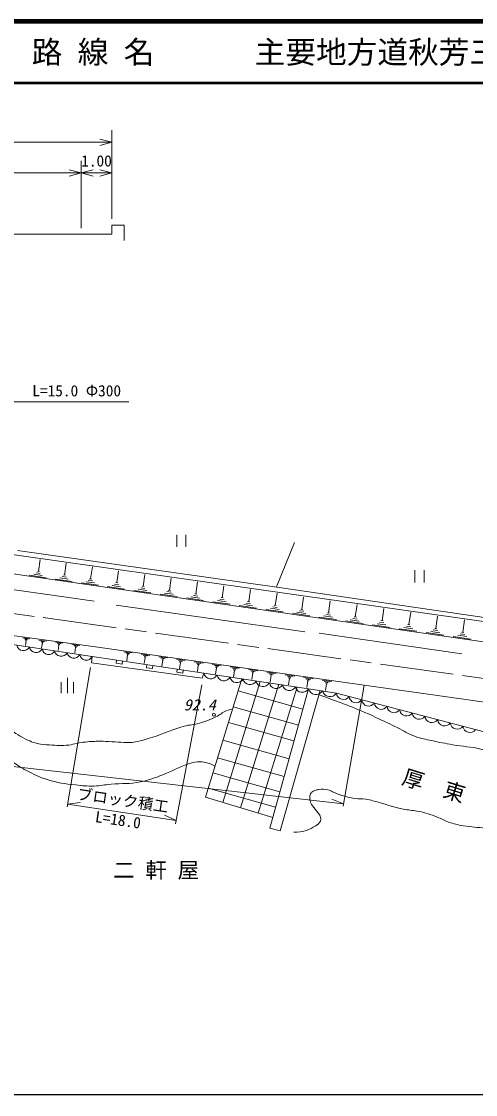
# Model space of a CAD drawing. Units: millimetres at full size, sheet at 1:1000, with parts at other scales. Extents: x 40000 to 680000, y 20000 to 380000.
# Drawn here: x 178706 to 252733, y 205000 to 380000 of the extents above; entities that cross this region are included whole.
import ezdxf
from ezdxf.enums import TextEntityAlignment as Align

# ---------------------------------------------------------------- set-up
doc = ezdxf.new("R2010")
doc.units = ezdxf.units.MM
doc.header["$LTSCALE"] = 1000
doc.linetypes.add('CHAIN', pattern=[18.5, 12, -1.5, 3.5, -1.5])
for name, color, linetype, lineweight in [('S-BGD', 7, 'Continuous', 13), ('S-BMK', 2, 'CHAIN', 13), ('S-TTL', 2, 'Continuous', 140), ('S-TTL-BAND', 7, 'Continuous', 25), ('S-TTL-LINE', 7, 'Continuous', 50), ('S-TTL-TXT', 7, 'Continuous', 13)]:
    doc.layers.add(name, color=color, linetype=linetype, lineweight=lineweight)
doc.styles.add('@ＭＳ ゴシック', font='')
doc.styles.add('ＭＳ ゴシック', font='')
doc.styles.get('@ＭＳ ゴシック').set_extended_font_data('@MS Gothic')
doc.styles.get('ＭＳ ゴシック').set_extended_font_data('MS Gothic')

msp = doc.modelspace()

# ---------------------------------------------------------------- linework, layer by layer
at = {"layer": 'S-BGD'}
for p, q in [((204024, 296305), (204024, 294305)), ((205524, 294305), (205524, 296305)), ((223226, 295036), (220260, 287778)), ((181474, 290316), (181752, 292245)), ((185724, 289704), (186004, 291640)), ((189985, 289092), (190265, 291035)), ((242832, 290529), (242832, 288529)), ((244332, 288529), (244332, 290529)), ((182732, 289290), (179976, 289688)), ((182083, 289665), (180705, 289864)), ((181778, 289990), (181089, 290090)), ((181646, 290291), (181301, 290341)), ((186987, 288675), (184222, 289075)), ((186336, 289051), (184953, 289251)), ((186030, 289378), (185339, 289478)), ((185897, 289679), (185551, 289729)), ((190291, 288764), (189598, 288864)), ((190158, 289067), (189811, 289117)), ((194255, 288478), (194536, 290427)), ((198534, 287863), (198817, 289819)), ((202824, 287246), (203107, 289209)), ((173916, 287833), (190554, 285444)), ((191252, 288059), (188477, 288460)), ((190598, 288437), (189211, 288637)), ((195526, 287441), (192741, 287844)), ((194870, 287820), (193478, 288021)), ((194562, 288149), (193866, 288250)), ((194429, 288453), (194081, 288503)), ((199810, 286822), (197016, 287226)), ((199152, 287203), (197755, 287405)), ((198843, 287533), (198145, 287634)), ((198709, 287837), (198360, 287888)), ((203134, 286915), (202432, 287016)), ((202999, 287220), (202648, 287271)), ((207123, 286628), (207407, 288597)), ((211431, 286008), (211717, 287985)), ((215750, 285387), (216036, 287371)), ((204104, 286202), (201300, 286607)), ((203444, 286584), (202041, 286786)), ((208408, 285580), (205594, 285987)), ((207745, 285963), (206338, 286166)), ((207434, 286295), (206730, 286397)), ((207298, 286602), (206947, 286653)), ((212721, 284957), (209897, 285365)), ((212056, 285341), (210644, 285545)), ((211744, 285675), (211038, 285777)), ((211608, 285983), (211255, 286034)), ((215927, 285361), (215573, 285413)), ((220078, 284765), (220366, 286755)), ((224416, 284141), (224705, 286138)), ((228764, 283516), (229054, 285520)), ((194131, 284813), (224888, 280450)), ((217044, 284332), (214210, 284742)), ((216376, 284718), (214960, 284923)), ((216063, 285053), (215355, 285155)), ((221377, 283706), (218533, 284117)), ((220707, 284093), (219285, 284299)), ((220393, 284429), (219682, 284532)), ((220256, 284739), (219900, 284790)), ((225047, 283467), (223621, 283673)), ((224732, 283804), (224018, 283907)), ((224595, 284115), (224238, 284167)), ((228943, 283490), (228585, 283542)), ((233122, 282889), (233413, 284900)), ((237490, 282261), (237781, 284279)), ((241867, 281632), (242160, 283656)), ((225719, 283079), (222866, 283491)), ((230072, 282450), (227209, 282864)), ((229397, 282840), (227966, 283047)), ((229081, 283178), (228365, 283281)), ((234434, 281820), (231561, 282235)), ((233757, 282211), (232321, 282418)), ((233440, 282550), (232721, 282654)), ((233302, 282863), (232942, 282915)), ((238127, 281580), (236686, 281789)), ((237808, 281921), (237088, 282025)), ((237670, 282235), (237309, 282287)), ((246255, 281001), (246548, 283032)), ((250652, 280368), (250946, 282407)), ((227240, 280250), (250481, 276894)), ((238806, 281188), (235923, 281605)), ((243188, 280555), (240296, 280973)), ((242507, 280949), (241060, 281158)), ((242187, 281290), (241464, 281395)), ((242048, 281606), (241686, 281658)), ((247580, 279920), (244678, 280340)), ((246896, 280315), (245445, 280525)), ((246575, 280658), (245850, 280763)), ((246436, 280975), (246073, 281027)), ((250974, 280025), (250246, 280130)), ((250834, 280342), (250470, 280395)), ((178926, 279475), (180092, 279317)), ((179201, 279319), (179785, 279240)), ((179331, 279183), (179623, 279143)), ((179461, 279046), (179351, 278230)), ((179388, 279056), (179534, 279036)), ((181560, 279118), (182763, 278955)), ((181844, 278957), (182446, 278875)), ((181978, 278816), (182279, 278775)), ((182112, 278675), (181998, 277834)), ((182037, 278686), (182188, 278665)), ((184231, 278755), (185470, 278587)), ((184524, 278589), (185144, 278505)), ((184662, 278445), (184972, 278402)), ((184800, 278300), (184682, 277432)), ((184723, 278310), (184877, 278289)), ((186938, 278388), (188215, 278215)), ((251982, 279284), (249070, 279705)), ((251296, 279681), (249840, 279891)), ((187240, 278217), (187878, 278131)), ((187382, 278068), (187701, 278025)), ((187524, 277918), (187403, 277025)), ((187445, 277929), (187604, 277908)), ((195384, 277212), (196749, 277017)), ((195706, 277026), (196388, 276929)), ((195857, 276866), (196198, 276817)), ((196008, 276705), (195872, 275750)), ((195923, 276717), (196093, 276693)), ((198222, 276806), (199609, 276608)), ((198549, 276618), (199243, 276519)), ((190242, 276448), (208446, 273700)), ((194197, 275851), (194122, 275357)), ((194122, 275357), (195111, 275207)), ((195111, 275207), (195186, 275702)), ((198703, 276455), (199050, 276405)), ((198856, 276291), (198718, 275320)), ((198770, 276303), (198943, 276279)), ((199141, 275105), (199066, 274610)), ((200055, 274461), (200130, 274955)), ((201083, 276398), (202493, 276196)), ((201415, 276206), (202120, 276106)), ((201571, 276040), (201924, 275990)), ((201727, 275874), (201586, 274887)), ((201639, 275887), (201815, 275861)), ((203966, 275986), (205399, 275781)), ((204304, 275791), (205020, 275689)), ((204462, 275622), (204820, 275571)), ((204621, 275454), (204478, 274451)), ((204531, 275466), (204710, 275441)), ((206872, 275571), (208328, 275363)), ((207215, 275373), (207943, 275269)), ((207376, 275201), (207740, 275149)), ((207537, 275030), (207392, 274011)), ((207446, 275043), (207628, 275017)), ((209804, 275152), (211277, 274941)), ((210151, 274952), (210888, 274847)), ((210314, 274778), (210683, 274725)), ((189966, 274624), (186149, 251932)), ((199066, 274610), (200055, 274461)), ((204085, 274358), (204010, 273864)), ((204010, 273864), (204999, 273715)), ((204999, 273715), (205074, 274209)), ((210477, 274604), (210330, 273573)), ((210385, 274618), (210569, 274591)), ((212755, 274730), (214242, 274518)), ((213106, 274528), (213849, 274422)), ((213270, 274353), (213642, 274300)), ((213435, 274178), (213286, 273137)), ((213342, 274191), (213528, 274164)), ((215720, 274306), (217221, 274092)), ((216074, 274103), (216825, 273996)), ((216240, 273926), (216615, 273872)), ((216406, 273749), (216256, 272698)), ((216312, 273762), (216500, 273735)), ((218699, 273881), (220214, 273664)), ((219056, 273675), (219814, 273567)), ((219224, 273497), (219603, 273442)), ((219392, 273318), (219240, 272257)), ((219297, 273332), (219487, 273304)), ((221692, 273453), (223222, 273235)), ((222053, 273246), (222818, 273136)), ((222222, 273065), (222605, 273011)), ((224700, 273024), (226244, 272803)), ((185197, 270475), (185197, 272225)), ((186197, 270475), (186197, 272975)), ((187197, 270475), (187197, 272225)), ((208110, 271839), (203833, 249169)), ((217636, 272343), (211552, 252632)), ((220639, 271899), (214418, 251747)), ((223642, 271456), (217285, 250862)), ((222392, 272885), (222239, 271814)), ((222296, 272899), (222487, 272871)), ((225064, 272814), (225836, 272704)), ((225235, 272632), (225620, 272577)), ((225405, 272450), (225251, 271369)), ((225309, 272464), (225502, 272436)), ((227707, 272594), (229294, 272367)), ((228081, 272379), (228875, 272265)), ((228257, 272192), (228653, 272135)), ((228432, 272004), (228274, 270893)), ((228333, 272019), (228532, 271990)), ((234582, 271770), (231148, 252014)), ((214031, 270834), (224576, 267859)), ((220888, 247985), (227414, 270878)), ((213234, 268253), (223851, 265258)), ((105526, 266552), (231217, 252411)), ((212438, 265672), (223127, 262657)), ((211552, 262805), (222323, 259766)), ((210667, 259937), (221518, 256876)), ((209900, 257452), (220821, 254372)), ((209133, 254967), (220124, 251867)), ((186222, 252369), (188280, 252606)), ((186222, 252369), (203937, 249718)), ((231217, 252411), (229290, 253170)), ((203937, 249718), (202039, 250547))]:
    msp.add_line(p, q, dxfattribs=at)
for points in [[(161262, 296018), (164467, 317948), (196210, 317948)], [(105534, 300081), (111322, 299375), (118253, 298454), (283697, 274550), (320638, 269217), (324944, 268505)], [(120654, 300741), (177952, 292937), (216271, 287549), (321538, 272522), (336127, 271276), (338433, 271690), (342297, 272682), (350299, 274977), (351955, 275237), (357160, 275497), (361383, 275881)], [(178060, 293719), (220337, 287767), (266411, 280997), (321606, 273118), (336674, 271831), (338338, 272130), (342179, 273116), (350202, 275417), (351908, 275686), (357128, 275946), (361342, 276329)], [(105710, 289030), (106620, 287949), (110326, 287372), (165692, 280126), (190242, 276448)], [(165609, 281433), (191149, 277968), (230365, 272366), (291213, 263775), (305871, 261628), (308133, 261246), (309042, 260843), (309528, 260347), (310236, 258801), (310689, 257096), (310830, 255668), (310885, 248218), (310485, 246433), (309875, 244778)], [(208446, 273700), (208191, 272896), (190147, 275425), (190242, 276448)], [(208446, 273700), (225500, 271181), (230062, 270458), (260976, 262376), (288946, 255334), (307743, 250797)], [(214633, 272786), (208685, 253517), (219668, 250203)], [(225500, 271181), (219175, 248458), (220888, 247985)]]:
    msp.add_lwpolyline(points, dxfattribs=at)
msp.add_circle((210073, 266946), 250, dxfattribs=at)
for centre, radius, start, end in [((179040, 278468), 1088, 189.58628, 333.37303), ((181086, 278162), 1088, 189.58628, 333.37303), ((183132, 277855), 1088, 189.58628, 333.37303), ((185178, 277549), 1088, 189.58628, 333.37303), ((187223, 277242), 1088, 189.58628, 333.37303), ((189269, 276936), 1088, 189.58628, 333.37303), ((209570, 273937), 1149, 191.91705, 331.27921), ((211702, 273622), 1149, 191.91705, 331.27921), ((213834, 273308), 1149, 191.91705, 331.27921), ((215965, 272993), 1149, 191.91705, 331.27921), ((218097, 272678), 1149, 191.91705, 331.27921), ((220229, 272363), 1149, 191.91705, 331.27921), ((222361, 272048), 1149, 191.91705, 331.27921), ((224493, 271733), 1149, 191.91705, 331.27921), ((226721, 271508), 1264, 194.9867, 327.00481), ((229002, 271146), 1264, 194.9867, 327.00481), ((231189, 270558), 1131, 185.04539, 325.65152), ((233250, 270019), 1131, 185.04539, 325.65152), ((235311, 269480), 1131, 185.04539, 325.65152), ((237372, 268941), 1131, 185.04539, 325.65152), ((239433, 268402), 1131, 185.04539, 325.65152), ((241494, 267864), 1131, 185.04539, 325.65152), ((243555, 267325), 1131, 185.04539, 325.65152), ((245616, 266786), 1131, 185.04539, 325.65152), ((247677, 266247), 1131, 185.04539, 325.65152), ((249738, 265708), 1131, 185.04539, 325.65152), ((251799, 265169), 1131, 185.04539, 325.65152)]:
    msp.add_arc(centre, radius, start, end, dxfattribs=at)
for points, knots in [([(107149, 287866), (107812, 287285), (108024, 287096), (108648, 286690), (109254, 286296), (109617, 286106), (110279, 285815), (111379, 285332), (112035, 285152), (113193, 284832), (114619, 284438), (115439, 284286), (116902, 284066), (118141, 283880), (118849, 283884), (120093, 283733), (121432, 283571), (122177, 283450), (123511, 283249), (124664, 283076), (125335, 283087), (126460, 282781), (127566, 282479), (128122, 282105), (129228, 281803), (129873, 281627), (130246, 281573), (130899, 281433), (132503, 281089), (133425, 280993), (135009, 280567), (136021, 280295), (136565, 280059), (137531, 279652), (138521, 279234), (139008, 278845), (140012, 278459), (141782, 277778), (142815, 277504), (144645, 277002), (145755, 276697), (146393, 276591), (147502, 276283), (149174, 275819), (150081, 275458), (151750, 274984), (154196, 274290), (155601, 274028), (158053, 273356), (160318, 272735), (161560, 272295), (163825, 271674), (165690, 271162), (166791, 271078), (168634, 270489), (169308, 270274), (169704, 270183), (170331, 269854), (170782, 269617), (171017, 269446), (171413, 269125), (172103, 268567), (172396, 268150), (173038, 267539), (173858, 266759), (174260, 266253), (175165, 265574), (175845, 265064), (176259, 264822), (176991, 264388), (178171, 263688), (178783, 263188), (180050, 262661), (180505, 262471), (180764, 262362), (181246, 262257), (182032, 262087), (182487, 262053), (183289, 262006), (184513, 261932), (185210, 261858), (186429, 261993), (186962, 262052), (187246, 262170), (187774, 262266), (188298, 262362), (188590, 262426), (189119, 262487), (190050, 262593), (190577, 262603), (191513, 262623), (192258, 262639), (192674, 262547), (193419, 262530), (194936, 262495), (195810, 262247), (197305, 262513), (198425, 262712), (199033, 262927), (200116, 263275), (202127, 263921), (203190, 264479), (205220, 265064), (206171, 265338), (206763, 265256), (207707, 265554), (208788, 265895), (209393, 266105), (210419, 266590), (211108, 266915), (211380, 267325), (212095, 267588), (212485, 267731), (212648, 267785), (213118, 267876)], [0, 0, 0, 0, 1, 1, 1, 2, 2, 2, 3, 3, 3, 4, 4, 4, 5, 5, 5, 6, 6, 6, 7, 7, 7, 8, 8, 8, 9, 9, 9, 10, 10, 10, 11, 11, 11, 12, 12, 12, 13, 13, 13, 14, 14, 14, 15, 15, 15, 16, 16, 16, 17, 17, 17, 18, 18, 18, 19, 19, 19, 20, 20, 20, 21, 21, 21, 22, 22, 22, 23, 23, 23, 24, 24, 24, 25, 25, 25, 26, 26, 26, 27, 27, 27, 28, 28, 28, 29, 29, 29, 30, 30, 30, 31, 31, 31, 32, 32, 32, 33, 33, 33, 34, 34, 34, 35, 35, 35, 36, 36, 36, 37, 37, 37, 38, 38, 38, 38]), ([(69467, 271959), (69762, 272322), (69890, 272446), (70208, 272707), (70728, 273135), (71137, 273200), (71741, 273496), (72600, 273917), (73053, 274223), (73953, 274547), (75238, 275009), (76017, 275080), (77326, 275467), (78650, 275858), (79349, 276232), (80699, 276518), (81043, 276591), (81246, 276590), (81597, 276584), (82337, 276571), (82720, 276271), (83459, 276234), (84117, 276200), (84491, 276354), (85145, 276277), (86023, 276174), (86477, 275918), (87336, 275708), (88368, 275455), (88932, 275231), (89986, 275095), (90654, 275008), (91038, 274921), (91709, 274987), (92842, 275098), (93450, 275341), (94566, 275568), (95399, 275738), (95862, 275851), (96698, 276004), (97413, 276136), (97827, 276139), (98538, 276295), (100220, 276665), (101093, 277149), (102781, 277492), (104689, 277880), (105790, 277911), (107717, 278187), (109076, 278381), (109842, 278458), (111193, 278694), (112028, 278840), (112480, 279010), (113319, 279127), (114499, 279291), (115171, 279296), (116360, 279354), (118221, 279446), (119265, 279478), (121128, 279485), (122827, 279491), (123781, 279510), (125476, 279399), (126520, 279331), (127144, 279441), (128140, 279122), (128974, 278856), (129450, 278682), (130185, 278208), (130576, 277956), (130975, 277905), (131111, 277460), (131201, 277164), (131111, 276970), (131022, 276674), (130939, 276396), (130849, 276250), (130680, 276014), (130384, 275601), (130058, 275505), (129767, 275088), (129501, 274709), (129328, 274486), (129221, 274036), (129124, 273627), (129094, 273356), (129235, 272961), (129388, 272531), (129576, 272316), (129916, 272010), (130207, 271748), (130411, 271641), (130772, 271487), (131195, 271306), (131478, 271353), (131930, 271267), (133464, 270977), (134316, 270776), (135858, 270530), (137360, 270291), (138209, 270208), (139711, 269965), (142064, 269585), (143353, 269200), (145710, 268846), (146438, 268737), (146859, 268760), (147578, 268607), (148631, 268382), (149167, 268062), (150194, 267740), (151625, 267290), (152413, 266978), (153877, 266656), (155220, 266361), (156004, 266370), (157364, 266168), (158138, 266053), (158576, 266011), (159342, 265853), (160605, 265592), (161261, 265227), (162525, 264971), (163650, 264743), (164307, 264763), (165429, 264519), (166861, 264207), (167614, 263846), (169016, 263418), (169920, 263142), (170446, 263044), (171332, 262714), (172085, 262434), (172494, 262238), (173203, 261862), (174797, 261015), (175547, 260300), (177076, 259342), (178022, 258748), (178521, 258360), (179513, 257846), (180795, 257182), (181517, 256780), (182898, 256360), (184651, 255826), (185687, 255705), (187506, 255488), (188682, 255348), (189349, 255283), (190533, 255316), (191621, 255347), (192219, 255517), (193303, 255620), (195182, 255799), (196278, 255589), (198122, 255992), (199579, 256311), (200373, 256604), (201763, 257144), (203422, 257788), (204258, 258388), (205952, 258934), (206478, 259104), (206781, 259204), (207332, 259246), (207773, 259280), (208026, 259258), (208465, 259197), (209195, 259096), (209479, 258924), (210246, 258571)], [0, 0, 0, 0, 1, 1, 1, 2, 2, 2, 3, 3, 3, 4, 4, 4, 5, 5, 5, 6, 6, 6, 7, 7, 7, 8, 8, 8, 9, 9, 9, 10, 10, 10, 11, 11, 11, 12, 12, 12, 13, 13, 13, 14, 14, 14, 15, 15, 15, 16, 16, 16, 17, 17, 17, 18, 18, 18, 19, 19, 19, 20, 20, 20, 21, 21, 21, 22, 22, 22, 23, 23, 23, 24, 24, 24, 25, 25, 25, 26, 26, 26, 27, 27, 27, 28, 28, 28, 29, 29, 29, 30, 30, 30, 31, 31, 31, 32, 32, 32, 33, 33, 33, 34, 34, 34, 35, 35, 35, 36, 36, 36, 37, 37, 37, 38, 38, 38, 39, 39, 39, 40, 40, 40, 41, 41, 41, 42, 42, 42, 43, 43, 43, 44, 44, 44, 45, 45, 45, 46, 46, 46, 47, 47, 47, 48, 48, 48, 49, 49, 49, 50, 50, 50, 51, 51, 51, 52, 52, 52, 53, 53, 53, 54, 54, 54, 55, 55, 55, 56, 56, 56, 57, 57, 57, 57]), ([(227222, 270203), (231686, 268534), (232955, 268137), (236497, 266504), (237863, 265874), (238618, 265499), (239969, 264838), (241128, 264272), (241716, 263813), (242929, 263375), (243935, 263012), (244545, 262957), (245589, 262724), (246929, 262426), (247682, 262270), (249034, 262035), (250803, 261728), (251832, 261759), (253579, 261344), (254400, 261149), (254873, 261031), (255624, 260646), (256361, 260268), (256729, 259963), (257361, 259428), (258521, 258447), (258947, 257664), (260032, 256601), (260821, 255829), (261220, 255339), (262103, 254676), (263120, 253913), (263785, 253623), (264828, 252896), (265454, 252459), (265707, 252072), (266372, 251697), (267996, 250780), (269097, 250675), (270819, 249959), (273458, 248863), (274910, 248187), (277540, 247069), (280664, 245741), (282380, 244913), (285553, 243705), (287899, 242813), (289303, 242553), (291618, 241584), (294325, 240452), (295719, 239546), (298297, 238146), (300536, 236931), (301684, 236052), (303975, 234940), (305068, 234409), (305703, 234143), (306866, 233790), (307904, 233475), (308537, 233514), (309594, 233270), (310887, 232972), (311326, 232820), (312859, 232329)], [0, 0, 0, 0, 1, 1, 1, 2, 2, 2, 3, 3, 3, 4, 4, 4, 5, 5, 5, 6, 6, 6, 7, 7, 7, 8, 8, 8, 9, 9, 9, 10, 10, 10, 11, 11, 11, 12, 12, 12, 13, 13, 13, 14, 14, 14, 15, 15, 15, 16, 16, 16, 17, 17, 17, 18, 18, 18, 19, 19, 19, 20, 20, 20, 21, 21, 21, 21]), ([(223087, 247773), (223992, 247817), (224347, 247819), (225102, 248068), (225755, 248283), (226116, 248453), (226684, 248840), (227034, 249077), (227271, 249224), (227447, 249608), (227571, 249882), (227495, 250091), (227402, 250377), (227315, 250644), (227199, 250767), (227035, 250996), (226713, 251446), (226434, 251625), (226137, 252092), (225936, 252409), (225816, 252607), (225764, 252979), (225713, 253342), (225664, 253570), (225781, 253918), (225855, 254136), (225957, 254242), (226133, 254392), (226315, 254548), (226477, 254539), (226702, 254620), (226893, 254688), (226999, 254734), (227199, 254766), (227767, 254854), (228102, 254792), (228669, 254701), (228992, 254650), (229130, 254483), (229431, 254358), (230009, 254118), (230331, 253974), (230927, 253785), (231741, 253525), (232208, 253393), (233053, 253271), (233747, 253170), (234150, 253274), (234846, 253188), (235307, 253132), (235550, 253020), (236000, 252907), (238037, 252392), (239128, 251893), (241193, 251508), (242076, 251344), (242587, 251346), (243469, 251170), (244683, 250928), (245337, 250670), (246503, 250251), (247236, 249988), (247592, 249699), (248329, 249446), (249250, 249131), (249786, 249004), (250744, 248833), (252138, 248586), (252942, 248609), (254347, 248443), (255328, 248327), (255879, 248271), (256855, 248121), (257530, 248017), (257911, 247968), (258576, 247815), (259452, 247614), (259941, 247475), (260782, 247158), (261595, 246851), (261997, 246553), (262805, 246235), (263363, 246016), (263696, 245950), (264269, 245773), (264653, 245655), (264884, 245631), (265254, 245474), (265940, 245184), (266282, 244931), (266941, 244581), (268723, 243634), (269769, 243188), (271500, 242150), (272430, 241592), (272853, 241131), (273749, 240519), (274800, 239800), (275451, 239489), (276489, 238749), (278207, 237524), (279033, 236658), (280726, 235397), (281986, 234458), (282629, 233822), (284010, 233071), (285200, 232424), (285946, 232211), (287236, 231799), (288865, 231280), (289513, 231204), (291517, 230884)], [0, 0, 0, 0, 1, 1, 1, 2, 2, 2, 3, 3, 3, 4, 4, 4, 5, 5, 5, 6, 6, 6, 7, 7, 7, 8, 8, 8, 9, 9, 9, 10, 10, 10, 11, 11, 11, 12, 12, 12, 13, 13, 13, 14, 14, 14, 15, 15, 15, 16, 16, 16, 17, 17, 17, 18, 18, 18, 19, 19, 19, 20, 20, 20, 21, 21, 21, 22, 22, 22, 23, 23, 23, 24, 24, 24, 25, 25, 25, 26, 26, 26, 27, 27, 27, 28, 28, 28, 29, 29, 29, 30, 30, 30, 31, 31, 31, 32, 32, 32, 33, 33, 33, 34, 34, 34, 35, 35, 35, 36, 36, 36, 37, 37, 37, 37])]:
    msp.add_open_spline(points, degree=3, knots=knots, dxfattribs=at)
at = {"layer": 'S-BMK'}
msp.add_lwpolyline([(100069, 294232), (102431, 293909), (108371, 293094), (163918, 285307), (263174, 271600), (331511, 261940)], dxfattribs=at)
at = {"layer": 'S-TTL'}
msp.add_line((680000, 380000), (40000, 380000), dxfattribs=at)
at = {"layer": 'S-TTL-BAND'}
msp.add_line((40000, 205000), (579000, 205000), dxfattribs=at)
at = {"layer": 'S-TTL-LINE'}
msp.add_line((40000, 370000), (680000, 370000), dxfattribs=at)
at = {"layer": 'S-TTL-TXT'}
for p, q in [((193440, 347790), (193440, 362290)), ((193440, 360290), (191508, 360808)), ((143440, 360290), (193440, 360290)), ((191508, 359772), (193440, 360290)), ((188440, 346290), (188440, 357290)), ((158440, 355290), (188440, 355290)), ((188440, 355290), (186508, 355808)), ((186508, 354772), (188440, 355290)), ((190372, 355808), (188440, 355290)), ((188440, 355290), (193440, 355290)), ((188440, 355290), (190372, 354772)), ((193440, 355290), (191508, 355808)), ((191508, 354772), (193440, 355290))]:
    msp.add_line(p, q, dxfattribs=at)
msp.add_lwpolyline([(195440, 344290), (195440, 346790), (193440, 346790), (193440, 345290), (188440, 345290), (158440, 345290), (155940, 345290), (155940, 346290), (154940, 346290), (154940, 345290), (143440, 345290), (143440, 346790), (141440, 346790), (141440, 344290)], dxfattribs=at)

# ---------------------------------------------------------------- texts
at = {"layer": 'S-BGD', "style": 'ＭＳ ゴシック'}
msp.add_text('L=15.0 Φ300', height=1833, dxfattribs=at).set_placement((187708, 320692), align=Align.TOP_CENTER)
at = {"layer": 'S-BGD', "style": 'ＭＳ ゴシック', "oblique": 15, "width": 1.05}
msp.add_text('92.4', height=1833, dxfattribs=at).set_placement((207761, 268557), align=Align.MIDDLE_CENTER)
at = {"layer": 'S-BGD', "style": 'ＭＳ ゴシック'}
msp.add_text('厚\u3000東\u3000川', height=2566, rotation=342.885, dxfattribs=at).set_placement((249291, 254363), align=Align.MIDDLE_CENTER)
at = {"layer": 'S-BGD'}
for s, style, p in [('ブロック積工', 'ＭＳ ゴシック', (195035, 251541)), ('L=18.0', '@ＭＳ ゴシック', (194249, 248357))]:
    msp.add_text(s, height=1833, rotation=351.6, dxfattribs=dict(at, style=style)).set_placement(p, align=Align.BOTTOM_CENTER)
at = {"layer": 'S-BGD', "style": 'ＭＳ ゴシック'}
msp.add_text('二 軒 屋', height=2566, dxfattribs=at).set_placement((200657, 241597), align=Align.MIDDLE_CENTER)
at = {"layer": 'S-TTL-TXT', "style": 'ＭＳ ゴシック'}
for s, p in [('路 線 名', (180380, 375000)), ('主要地方道秋芳三隅線', (216734, 375000))]:
    msp.add_text(s, height=3666, dxfattribs=at).set_placement(p, align=Align.MIDDLE_LEFT)
msp.add_text('1.00', height=1833, dxfattribs=at).set_placement((190940, 355790), align=Align.BOTTOM_CENTER)

doc.saveas('drawing.dxf')
